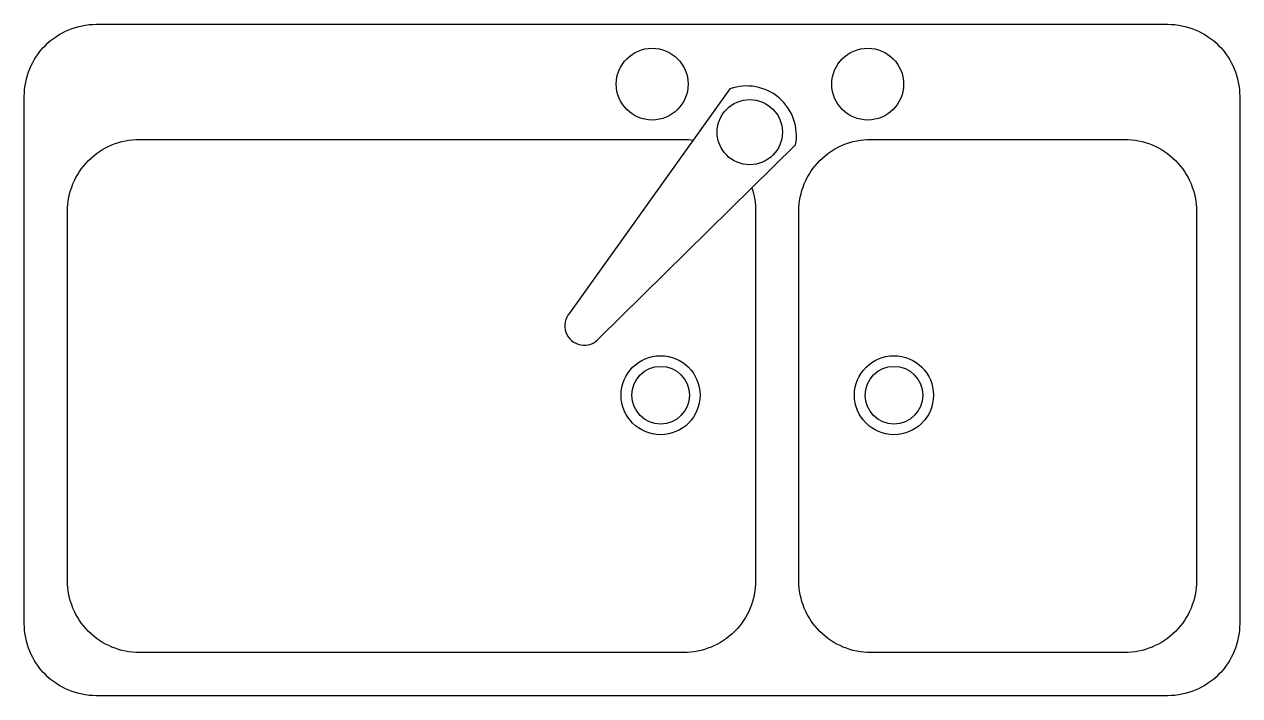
# Model space of a CAD drawing. Header units: millimetres. Extents: x -380 to 380, y -420 to 0.
import ezdxf

# ---------------------------------------------------------------- set-up
doc = ezdxf.new("R2010")
doc.units = ezdxf.units.MM
doc.header["$LTSCALE"] = 10
doc.header["$MEASUREMENT"] = 0
doc.layers.get('0').update_dxf_attribs({"color": 1, "linetype": 'CONTINUOUS'})

msp = doc.modelspace()

# ---------------------------------------------------------------- linework, layer by layer
at = {"color": 0, "ltscale": 5}
msp.add_lwpolyline([(-380, -45, -0.414214), (-335, 0), (335, 0, -0.414214), (380, -45), (380, -375, -0.414214), (335, -420), (-335, -420, -0.414214), (-380, -375)], format="xyb", close=True, dxfattribs=at)
at = {"color": 251, "ltscale": 5}
for points in [[(-20.6, -196.37), (102.33, -75.46, 0.57735), (61.28, -40.36), (-39.04, -180.61, 1.013871)], [(104.33, -117, -0.414214), (149.33, -72), (308, -72, -0.414214), (353, -117), (353, -348, -0.414214), (308, -393), (149.33, -393, -0.414214), (104.33, -348)]]:
    msp.add_lwpolyline(points, format="xyb", close=True, dxfattribs=at)
msp.add_lwpolyline([(74.91, -102.43, -0.082612), (77.33, -117), (77.33, -348, -0.414214), (32.33, -393), (-308, -393, -0.414214), (-353, -348), (-353, -117, -0.414214), (-308, -72), (32.33, -72, -0.033601), (38.36, -72.41)], format="xyb", dxfattribs=at)
for centre, radius in [((12.62, -37.42), 22.46), ((147.4, -37.42), 22.46), ((73.62, -67.49), 20.39), ((17.87, -232.02), 24.71), ((163.8, -232.02), 24.71), ((17.87, -232.02), 18.02), ((163.8, -232.02), 18.02)]:
    msp.add_circle(centre, radius, dxfattribs=at)

doc.saveas('drawing.dxf')
